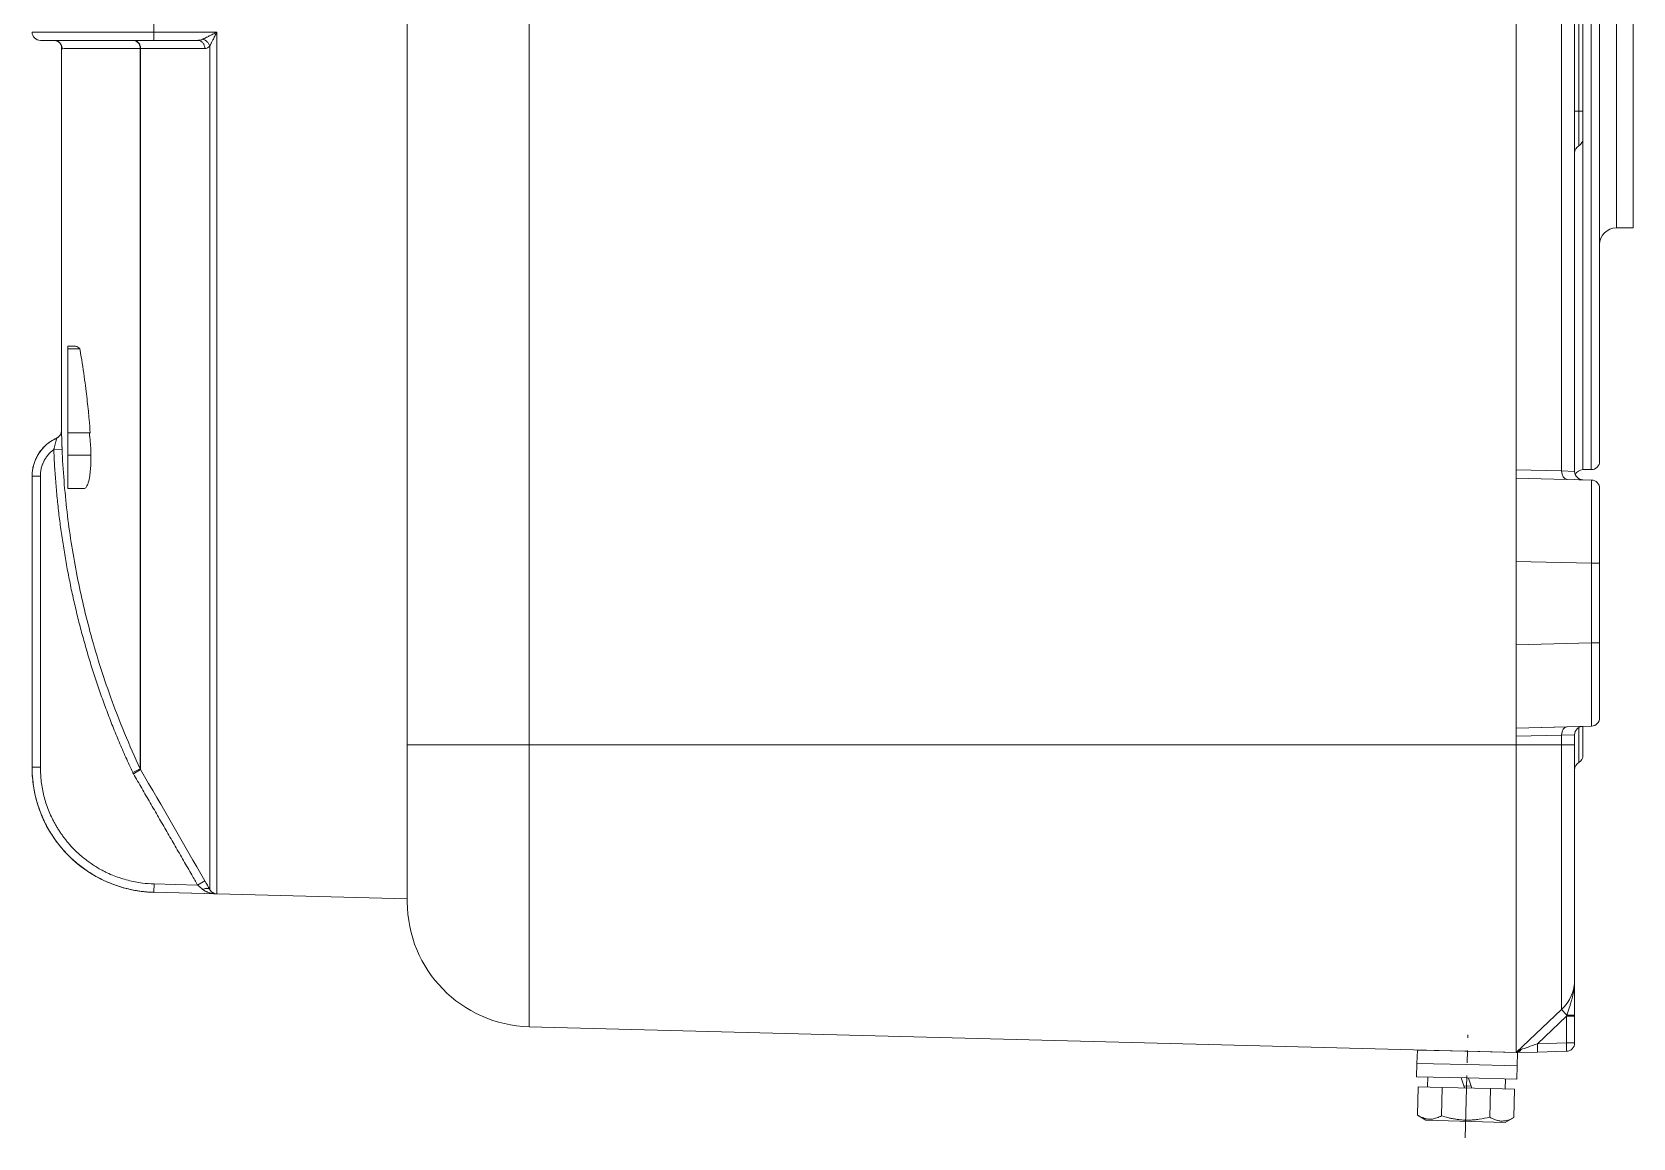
# Model space of a CAD drawing. Header units: millimetres. Extents: x -678 to 749, y -406 to 604.
# Drawn here: x -418.5 to -226.5, y -134.2 to -1.5 of the extents above; entities that cross this region are included whole.
import ezdxf

# ---------------------------------------------------------------- set-up
doc = ezdxf.new("R2010")
doc.units = ezdxf.units.MM
doc.linetypes.add('K5LT_AXLED', pattern=[12, 7.5, -1.5, 1.5, -1.5])
doc.linetypes.add('K5LT_THIN', pattern=[0])

# ---------------------------------------------------------------- blocks, each defined once
blk = doc.blocks.new('U9')
at = {"color": 7, "linetype": 'K5LT_THIN', "lineweight": 18}
for p, q in [((-373.51, -2.53), (-373.51, 105.5)), ((-373.51, 87), (-373.51, -87)), ((-358.91, 87), (-358.91, -87)), ((-240.51, -54.02), (-240.51, 54.02)), ((-235.07, -54.16), (-235.07, 54.16)), ((-233.51, -54.21), (-233.51, 54.21)), ((-231.51, 54), (-231.51, -54)), ((-230.51, 53), (-230.51, -53)), ((-228.51, 25), (-228.51, -25)), ((-226.51, 25), (-226.51, -25)), ((-233.01, 11), (-233.01, -11)), ((-232.51, 11), (-232.51, -11)), ((-403.91, 1.51), (-403.91, -1.51)), ((-403.91, -1.51), (-396.36, -1.51)), ((-396.36, -2.51), (-396.36, -1.51)), ((-417.51, -2.5), (-403.88, -2.5)), ((-414.99, -47.5), (-414.99, -3.1)), ((-414.94, -3.28), (-414.94, -3.28)), ((-405.53, -89.89), (-405.53, -3.48)), ((-405.53, -3.48), (-405.49, -3.48)), ((-405.49, -89.97), (-405.49, -3.48)), ((-405.49, -3.48), (-397.78, -3.48)), ((-403.88, -2.5), (-398.65, -2.5)), ((-397.2, -104.35), (-397.2, -3.21)), ((-396.36, -104.89), (-396.36, -2.51)), ((-373.51, -105.5), (-373.51, -2.53)), ((-233.51, -11), (-233.01, -11)), ((-233.01, -11), (-233.01, -15.13)), ((-232.51, -11), (-233.01, -11)), ((-232.51, -11), (-232.51, -14.27)), ((-232.51, -11), (-232.51, -54)), ((-228.51, -25), (-226.51, -25)), ((-413.3, -39.19), (-414.21, -39.19)), ((-414.21, -39.52), (-414.21, -39.19)), ((-414.21, -49.59), (-414.21, -39.52)), ((-412.77, -39.52), (-414.21, -39.52)), ((-414.99, -43.88), (-414.99, -47.5)), ((-411.54, -49.59), (-414.21, -49.59)), ((-414.21, -52.25), (-414.21, -49.59)), ((-414.91, -51.54), (-415.91, -51.58)), ((-415.57, -50.23), (-415.57, -50.23)), ((-415.57, -50.23), (-415.57, -50.23)), ((-415.57, -50.23), (-415.57, -50.23)), ((-414.21, -52.26), (-414.21, -52.25)), ((-411.45, -52.25), (-414.21, -52.25)), ((-411.45, -52.26), (-414.21, -52.26)), ((-414.21, -56.27), (-414.21, -52.26)), ((-411.45, -52.26), (-414.21, -52.26)), ((-414.21, -52.26), (-414.21, -52.26)), ((-411.45, -52.25), (-411.45, -52.26)), ((-411.45, -52.26), (-411.45, -52.26)), ((-418.51, -54.79), (-418.51, -54.79)), ((-418.51, -54.79), (-418.51, -89.7)), ((-417.51, -54.79), (-418.51, -54.79)), ((-417.51, -54.79), (-417.51, -89.7)), ((-240.51, -54.02), (-235.07, -54.16)), ((-240.51, -55), (-240.51, -54.02)), ((-231.48, -55.24), (-240.51, -55)), ((-240.51, -65), (-240.51, -55)), ((-235.07, -54.16), (-233.51, -54.21)), ((-233.51, -54.22), (-233.51, -54.21)), ((-232.54, -55.21), (-233.51, -55.18)), ((-232.54, -55.21), (-231.48, -55.24)), ((-232.51, -54), (-231.51, -54)), ((-412.3, -56.27), (-414.21, -56.27)), ((-230.51, -56.24), (-230.51, -65.23)), ((-230.51, -56.24), (-230.51, -65.23)), ((-240.51, -65), (-240.51, -75)), ((-231.48, -65.23), (-240.51, -65)), ((-230.51, -65.23), (-231.48, -65.23)), ((-231.48, -74.77), (-231.48, -65.23)), ((-230.51, -74.77), (-230.51, -65.23)), ((-240.51, -75), (-231.48, -74.77)), ((-231.48, -74.77), (-230.51, -74.77)), ((-230.51, -74.77), (-230.51, -83.76)), ((-230.51, -74.77), (-230.51, -83.76)), ((-240.51, -85), (-240.51, -75)), ((-240.51, -85), (-231.48, -84.76)), ((-234.41, -84.84), (-240.51, -85)), ((-240.51, -85), (-240.51, -85.98)), ((-235.07, -85.84), (-240.51, -85.98)), ((-240.51, -87), (-240.51, -85.98)), ((-235.07, -85.84), (-233.51, -85.79)), ((-235.07, -87), (-235.07, -85.84)), ((-234.41, -84.84), (-233.51, -84.82)), ((-233.51, -85.78), (-233.51, -85.79)), ((-233.51, -87), (-233.51, -85.79)), ((-233.51, -85.79), (-233.51, -85.79)), ((-233.01, -84.92), (-233.01, -89.13)), ((-232.51, -84.79), (-231.48, -84.76)), ((-232.51, -84.79), (-232.51, -88.27)), ((-358.91, -87), (-373.51, -87)), ((-373.51, -105.83), (-373.51, -87)), ((-240.51, -87), (-358.91, -87)), ((-358.91, -120.83), (-358.91, -87)), ((-240.51, -87), (-235.07, -87)), ((-240.51, -123.93), (-240.51, -87)), ((-233.51, -87), (-235.07, -87)), ((-235.07, -118.77), (-235.07, -87)), ((-233.51, -115.14), (-233.51, -87)), ((-418.51, -89.7), (-418.51, -89.71)), ((-418.51, -89.7), (-417.51, -89.7)), ((-406.44, -90.32), (-405.53, -89.89)), ((-405.49, -89.97), (-406.36, -90.47)), ((-397.78, -103.33), (-398.65, -103.83)), ((-403.88, -103.69), (-403.91, -104.69)), ((-403.91, -104.69), (-403.91, -104.7)), ((-403.91, -104.69), (-396.36, -104.89)), ((-373.51, -105.5), (-403.91, -104.7)), ((-403.88, -103.69), (-398.65, -103.83)), ((-233.51, -119.41), (-233.51, -115.14)), ((-240.51, -123.93), (-235.07, -118.77)), ((-240.51, -123.93), (-358.91, -120.83)), ((-237.96, -122.86), (-234.49, -119.57)), ((-234.49, -119.57), (-234.45, -119.45)), ((-234.49, -119.57), (-233.51, -119.57)), ((-234.49, -122.77), (-234.49, -119.57)), ((-233.51, -119.57), (-233.51, -119.41)), ((-233.51, -122.77), (-233.51, -119.57)), ((-237.96, -122.86), (-234.49, -122.77)), ((-234.49, -122.77), (-233.51, -122.77)), ((-252.42, -125.22), (-252.37, -123.62)), ((-252.37, -123.62), (-246.38, -123.77)), ((-246.38, -123.77), (-240.38, -123.93)), ((-237.96, -123.86), (-240.51, -123.93)), ((-240.42, -125.53), (-240.38, -123.93)), ((-237.96, -123.86), (-234.49, -123.77)), ((-252.46, -126.82), (-252.42, -125.22)), ((-252.42, -125.22), (-246.42, -125.37)), ((-252.42, -125.22), (-246.42, -125.37)), ((-246.42, -125.37), (-240.42, -125.53)), ((-246.42, -125.37), (-240.42, -125.53)), ((-240.46, -127.13), (-240.42, -125.53)), ((-252.46, -126.82), (-246.46, -126.97)), ((-252.26, -128.02), (-252.35, -131.43)), ((-249.38, -128.1), (-252.26, -128.02)), ((-251.14, -128.05), (-251.11, -126.85)), ((-249.38, -128.1), (-249.47, -131.51)), ((-243.61, -128.25), (-249.38, -128.1)), ((-247.13, -126.96), (-246.72, -128.17)), ((-246.8, -127.91), (-245.91, -127.94)), ((-246.46, -126.97), (-240.46, -127.13)), ((-246.23, -126.98), (-245.83, -128.19)), ((-243.61, -128.25), (-243.7, -131.66)), ((-240.72, -128.32), (-243.61, -128.25)), ((-241.84, -128.29), (-241.81, -127.1)), ((-240.72, -128.32), (-240.81, -131.73)), ((-252.35, -131.43), (-251.34, -132.05)), ((-251.34, -132.05), (-241.85, -132.3)), ((-240.81, -131.73), (-241.85, -132.3))]:
    blk.add_line(p, q, dxfattribs=at)
at = {"color": 30, "linetype": 'K5LT_AXLED', "lineweight": 18, "true_color": 0xff8000}
blk.add_line((-246.65, -134.17), (-246.32, -121.78), dxfattribs=at)
at = {"color": 7, "linetype": 'K5LT_THIN', "lineweight": 18}
for centre, radius, start, end in [((-417.51, -1.5), 1, 180, 270), ((-417.51, -1.5), 1, 180, 270), ((-232.51, -16), 1, 120, 180), ((-233.51, -14.27), 1, 300, 0), ((-228.51, -27), 2, 90, 180), ((-314.99, -47.5), 100, 180, 181.0295), ((-415.98, -49.31), 1, 294.2506, 1.0295), ((-415.98, -49.31), 1, 294.2463, 1.042), ((-415.98, -49.32), 0.998, 353.4177, 0.9608), ((-415.98, -49.31), 1, 357.538, 1.042), ((-415.98, -49.32), 0.998, 357.4267, 0.9654), ((-413.51, -54.79), 5, 114.6231, 179.9999), ((-413.51, -54.79), 5, 114.6205, 179.9999), ((-415.98, -49.32), 0.998, 294.1717, 307.5403), ((-415.98, -49.31), 1, 294.2464, 307.2362), ((-415.98, -49.32), 0.998, 294.1758, 307.1784), ((-231.51, -53), 1, 270, 0), ((-232.51, -54.21), 1, 180, 268.5), ((-232.51, -55), 1, 90, 156.7054), ((-231.51, -56.24), 1, 0, 88.5), ((-231.51, -56.24), 1, 0, 88.5), ((-231.51, -83.76), 1, 271.5, 0), ((-232.51, -85.79), 1, 91.5, 180), ((-233.51, -88.27), 1, 300, 0), ((-403.51, -89.71), 15, 180, 268.5), ((-404.62, -89.47), 1, 205.0768, 209.9447), ((-232.51, -90), 1, 120, 180), ((-358.51, -105.83), 15, 180, 268.5), ((-238.51, -115.14), 5, 313.5, 0), ((-234.51, -122.77), 1, 271.5, 0)]:
    blk.add_arc(centre, radius, start, end, dxfattribs=at)
for centre, major_axis, ratio, start_param, end_param in [((-234.38, -54.16), (-0.026, -1), 0.68823, 4.730409, 6.283185), ((-231.51, -65.24), (0.03, 10), 0.002615, 4.713013, 6.283124), ((-231.51, -74.76), (-0.03, 10), 0.002615, 3.141654, 4.711765), ((-234.38, -85.84), (0.026, -1), 0.68823, 3.141593, 4.694369), ((-234.38, -119.49), (0.688, -0.725), 0.018991, 3.141593, 4.637756), ((-237.93, -122.86), (2.3, 0.8), 0.0032, -4.701478, -3.661097), ((-237.99, -122.86), (0.026, -1), 0.026168, 0, 1.570111), ((-234.51, -122.77), (-0.026, 1), 0.026168, 3.141593, 4.711704), ((-240.54, -122.93), (0.026, -1), 0.769236, 0, 0.874378)]:
    blk.add_ellipse(centre, major_axis=major_axis, ratio=ratio, start_param=start_param, end_param=end_param, dxfattribs=at)
for points, knots in [([(-418.51, -1.5), (-418.51, -1.5), (-418.43, -1.5), (-418.07, -1.5), (-417.57, -1.51), (-416.9, -1.51), (-416.07, -1.51), (-415.07, -1.51), (-413.95, -1.51), (-412.7, -1.51), (-411.38, -1.51), (-410, -1.51), (-408.6, -1.51), (-407.12, -1.51), (-405.56, -1.51), (-404.47, -1.51), (-403.91, -1.51)], [0, 0, 0, 0, 1.499825, 2.807892, 3.977529, 5.177201, 6.41404, 7.629507, 8.846711, 10.055028, 11.244671, 12.378873, 13.497773, 14.588981, 15.768605, 17, 17, 17, 17]), ([(-403.88, -2.5), (-403.88, -2.5), (-403.89, -2.49), (-403.89, -2.43), (-403.89, -2.35), (-403.9, -2.25), (-403.9, -2.13), (-403.9, -1.99), (-403.91, -1.84), (-403.91, -1.67), (-403.91, -1.57), (-403.91, -1.51)], [0, 0, 0, 0, 1.572556, 3.000984, 4.262907, 5.558501, 6.847625, 8.106887, 9.512198, 10.794646, 12, 12, 12, 12]), ([(-398.05, -2.36), (-398.01, -2.34), (-397.93, -2.31), (-397.81, -2.25), (-397.7, -2.19), (-397.58, -2.13), (-397.37, -2.03), (-397.13, -1.9), (-396.76, -1.72), (-396.52, -1.6), (-396.36, -1.51)], [0, 0, 0, 0, 0.939527, 1.778396, 2.542848, 3.269175, 4.162621, 6.552379, 7.941216, 11, 11, 11, 11]), ([(-397.2, -3.21), (-397.18, -3.17), (-397.14, -3.09), (-397.08, -2.97), (-397.03, -2.86), (-396.97, -2.74), (-396.9, -2.6), (-396.81, -2.43), (-396.72, -2.23), (-396.56, -1.93), (-396.44, -1.68), (-396.36, -1.51)], [0, 0, 0, 0, 1.001061, 1.923847, 2.768358, 3.585697, 4.556766, 5.722062, 7.102116, 8.610832, 12, 12, 12, 12]), ([(-414.91, -3.5), (-414.91, -3.43), (-414.92, -3.3), (-414.98, -3.12), (-415.06, -2.97), (-415.15, -2.84), (-415.28, -2.72), (-415.41, -2.63), (-415.56, -2.56), (-415.73, -2.51), (-415.84, -2.5), (-415.91, -2.5)], [0, 0, 0, 0, 1.560889, 2.979017, 4.230831, 5.519119, 6.78692, 8.063136, 9.304346, 10.513886, 12, 12, 12, 12]), ([(-415.9, -2.5), (-415.9, -2.5), (-415.9, -2.5), (-415.9, -2.5), (-415.9, -2.5), (-415.89, -2.5), (-415.89, -2.5), (-415.89, -2.5), (-415.89, -2.5), (-415.88, -2.5), (-415.88, -2.5), (-415.88, -2.5), (-415.88, -2.5), (-415.87, -2.5), (-415.87, -2.5), (-415.87, -2.5), (-415.87, -2.5), (-415.87, -2.5), (-415.86, -2.5), (-415.86, -2.5), (-415.86, -2.5), (-415.85, -2.5), (-415.85, -2.5), (-415.85, -2.5), (-415.85, -2.5), (-415.85, -2.5), (-415.84, -2.5), (-415.84, -2.5), (-415.84, -2.5), (-415.83, -2.5), (-415.83, -2.5), (-415.82, -2.5), (-415.81, -2.5), (-415.8, -2.51), (-415.8, -2.51), (-415.78, -2.51), (-415.77, -2.51), (-415.73, -2.51), (-415.71, -2.52), (-415.67, -2.53), (-415.64, -2.54), (-415.61, -2.55), (-415.6, -2.55), (-415.59, -2.55), (-415.59, -2.55), (-415.59, -2.55), (-415.59, -2.55), (-415.59, -2.55), (-415.59, -2.55), (-415.59, -2.55), (-415.59, -2.55), (-415.59, -2.55), (-415.59, -2.55), (-415.58, -2.55), (-415.58, -2.55), (-415.58, -2.55), (-415.58, -2.55), (-415.58, -2.55), (-415.58, -2.55), (-415.58, -2.55), (-415.58, -2.55), (-415.58, -2.56), (-415.58, -2.56), (-415.58, -2.56), (-415.57, -2.56), (-415.57, -2.56), (-415.57, -2.56), (-415.57, -2.56), (-415.57, -2.56), (-415.57, -2.56), (-415.57, -2.56), (-415.57, -2.56), (-415.57, -2.56), (-415.57, -2.56), (-415.57, -2.56), (-415.57, -2.56), (-415.57, -2.56), (-415.57, -2.56), (-415.57, -2.56), (-415.57, -2.56), (-415.57, -2.56), (-415.57, -2.56), (-415.57, -2.56), (-415.57, -2.56), (-415.57, -2.56), (-415.57, -2.56), (-415.57, -2.56), (-415.57, -2.56), (-415.57, -2.56), (-415.56, -2.56), (-415.56, -2.56), (-415.56, -2.56), (-415.56, -2.56), (-415.56, -2.56), (-415.56, -2.56), (-415.55, -2.57), (-415.55, -2.57), (-415.55, -2.57), (-415.54, -2.57), (-415.54, -2.57), (-415.54, -2.57), (-415.53, -2.57), (-415.53, -2.57), (-415.53, -2.57), (-415.53, -2.58), (-415.52, -2.58), (-415.52, -2.58), (-415.52, -2.58), (-415.52, -2.58), (-415.52, -2.58), (-415.51, -2.58), (-415.51, -2.58), (-415.51, -2.58), (-415.5, -2.59), (-415.5, -2.59), (-415.49, -2.59), (-415.49, -2.59), (-415.47, -2.6), (-415.46, -2.6), (-415.44, -2.62), (-415.43, -2.62), (-415.41, -2.63), (-415.41, -2.63), (-415.38, -2.65), (-415.36, -2.66), (-415.33, -2.69), (-415.32, -2.69), (-415.31, -2.7), (-415.3, -2.71), (-415.29, -2.71), (-415.28, -2.72), (-415.28, -2.72), (-415.28, -2.72), (-415.28, -2.72), (-415.28, -2.72), (-415.28, -2.72), (-415.28, -2.72), (-415.27, -2.73), (-415.27, -2.73), (-415.27, -2.73), (-415.32, -2.69), (-415.32, -2.69), (-415.32, -2.69), (-415.31, -2.7), (-415.29, -2.72), (-415.29, -2.72), (-415.26, -2.74), (-415.25, -2.75), (-415.25, -2.75), (-415.24, -2.76), (-415.23, -2.76), (-415.22, -2.77), (-415.22, -2.78), (-415.21, -2.79), (-415.21, -2.79), (-415.2, -2.8), (-415.19, -2.81), (-415.17, -2.82), (-415.16, -2.84), (-415.13, -2.88), (-415.11, -2.91), (-415.06, -2.97), (-415.04, -3), (-415.02, -3.06), (-415.01, -3.08), (-414.99, -3.11), (-414.99, -3.11), (-414.98, -3.14), (-414.97, -3.16), (-414.96, -3.19), (-414.96, -3.2), (-414.95, -3.22), (-414.95, -3.23), (-414.95, -3.24), (-414.95, -3.25), (-414.95, -3.26), (-414.95, -3.26), (-414.94, -3.27), (-414.94, -3.27), (-414.94, -3.28), (-414.94, -3.28), (-414.94, -3.28)], [0, 0, 0, 0, 0.122707, 0.122707, 0.368122, 0.368122, 0.534114, 0.534114, 0.712319, 0.712319, 0.890525, 0.890525, 1.027418, 1.027418, 1.168452, 1.168452, 1.309485, 1.309485, 1.489134, 1.489134, 1.668783, 1.668783, 1.926302, 1.926302, 2.013387, 2.013387, 2.146149, 2.146149, 2.45308, 2.45308, 2.760012, 2.760012, 3.373875, 3.373875, 3.953268, 3.953268, 5.112054, 5.112054, 7.429627, 7.429627, 9.864169, 9.864169, 11.160773, 11.160773, 11.169596, 11.169596, 11.17842, 11.17842, 11.187243, 11.187243, 11.196067, 11.196067, 11.20489, 11.20489, 11.213714, 11.213714, 11.222537, 11.222537, 11.284302, 11.284302, 11.407832, 11.407832, 11.65489, 11.65489, 11.943776, 11.943776, 11.959483, 11.959483, 11.975189, 11.975189, 11.990896, 11.990896, 12.006603, 12.006603, 12.02231, 12.02231, 12.038017, 12.038017, 12.053723, 12.053723, 12.06943, 12.06943, 12.085137, 12.085137, 12.100844, 12.100844, 12.123878, 12.123878, 12.159093, 12.159093, 12.229522, 12.229522, 12.319004, 12.319004, 12.549344, 12.549344, 12.781586, 12.781586, 13.013827, 13.013827, 13.246069, 13.246069, 13.423024, 13.423024, 13.599978, 13.599978, 13.776933, 13.776933, 13.953888, 13.953888, 14.130842, 14.130842, 14.307797, 14.307797, 14.693629, 14.693629, 15.248201, 15.248201, 16.357345, 16.357345, 17.997376, 17.997376, 18.282356, 18.282356, 21.078137, 21.078137, 22.137627, 22.137627, 22.814154, 22.814154, 23.490681, 23.490681, 23.520924, 23.520924, 23.551168, 23.551168, 23.581412, 23.581412, 23.953948, 23.953948, 24.574591, 24.574591, 24.724482, 24.724482, 25.195233, 25.195233, 25.815876, 25.815876, 26.436518, 26.436518, 27.117127, 27.117127, 27.797736, 27.797736, 28.269486, 28.269486, 29.212986, 29.212986, 31.099987, 31.099987, 34.873989, 34.873989, 39.067827, 39.067827, 42.2436, 42.2436, 42.8037, 42.8037, 46.013369, 46.013369, 48.220778, 48.220778, 49.568582, 49.568582, 51.664547, 51.664547, 52.874813, 52.874813, 55.822568, 55.822568, 60, 60, 60, 60]), ([(-415.58, -2.56), (-415.57, -2.56), (-415.57, -2.56), (-415.56, -2.56), (-415.56, -2.56), (-415.56, -2.56), (-415.55, -2.56), (-415.55, -2.57), (-415.55, -2.57), (-415.55, -2.57), (-415.55, -2.57), (-415.54, -2.57), (-415.54, -2.57), (-415.54, -2.57), (-415.54, -2.57), (-415.53, -2.57), (-415.53, -2.57), (-415.52, -2.58), (-415.52, -2.58), (-415.52, -2.58), (-415.51, -2.58), (-415.51, -2.58), (-415.5, -2.59), (-415.5, -2.59), (-415.49, -2.59), (-415.48, -2.59), (-415.48, -2.6), (-415.46, -2.61), (-415.44, -2.62), (-415.42, -2.63), (-415.42, -2.63), (-415.41, -2.63), (-415.41, -2.63), (-415.39, -2.64), (-415.38, -2.65), (-415.36, -2.67), (-415.35, -2.67), (-415.34, -2.68), (-415.33, -2.69), (-415.32, -2.69), (-415.32, -2.69), (-415.31, -2.7), (-415.31, -2.7), (-415.31, -2.7), (-415.31, -2.7), (-415.31, -2.7), (-415.3, -2.7), (-415.3, -2.7), (-415.3, -2.7), (-415.3, -2.71), (-415.3, -2.71), (-415.3, -2.71), (-415.3, -2.71), (-415.29, -2.71), (-415.29, -2.71), (-415.29, -2.71), (-415.29, -2.71), (-415.29, -2.71), (-415.29, -2.71), (-415.29, -2.72), (-415.29, -2.72), (-415.29, -2.72), (-415.29, -2.72), (-415.29, -2.72), (-415.29, -2.72), (-415.29, -2.72), (-415.28, -2.72), (-415.28, -2.72), (-415.28, -2.72), (-415.28, -2.72), (-415.28, -2.72), (-415.28, -2.72), (-415.28, -2.72), (-415.28, -2.72)], [0, 0, 0, 0, 0.819731, 0.819731, 1.017082, 1.017082, 1.214432, 1.214432, 1.411783, 1.411783, 1.609133, 1.609133, 1.806483, 1.806483, 2.003834, 2.003834, 2.391534, 2.391534, 2.779234, 2.779234, 3.166934, 3.166934, 3.652552, 3.652552, 4.164938, 4.164938, 5.189709, 5.189709, 7.239251, 7.239251, 7.996349, 7.996349, 8.431294, 8.431294, 10.525513, 10.525513, 11.643691, 11.643691, 12.761869, 12.761869, 13.052974, 13.052974, 13.344079, 13.344079, 13.52818, 13.52818, 13.71228, 13.71228, 13.896381, 13.896381, 14.080481, 14.080481, 14.264582, 14.264582, 14.448682, 14.448682, 14.504662, 14.504662, 14.560642, 14.560642, 14.616622, 14.616622, 14.672603, 14.672603, 14.728583, 14.728583, 14.784563, 14.784563, 14.895961, 14.895961, 14.921132, 14.921132, 15, 15, 15, 15]), ([(-415.58, -2.56), (-415.57, -2.56), (-415.57, -2.56), (-415.56, -2.56), (-415.56, -2.56), (-415.55, -2.56), (-415.55, -2.57), (-415.55, -2.57), (-415.55, -2.57), (-415.54, -2.57), (-415.54, -2.57), (-415.53, -2.58), (-415.52, -2.58), (-415.5, -2.59), (-415.48, -2.59), (-415.46, -2.6), (-415.45, -2.61), (-415.44, -2.62), (-415.44, -2.62), (-415.43, -2.62), (-415.43, -2.62), (-415.42, -2.63), (-415.41, -2.63), (-415.38, -2.65), (-415.37, -2.66), (-415.34, -2.68), (-415.33, -2.69), (-415.31, -2.7), (-415.31, -2.7), (-415.29, -2.71), (-415.28, -2.72), (-415.24, -2.76), (-415.21, -2.78), (-415.16, -2.84), (-415.14, -2.87), (-415.09, -2.93), (-415.07, -2.96), (-415.03, -3.02), (-415.02, -3.05), (-415, -3.09), (-415, -3.1), (-414.99, -3.1)], [0, 0, 0, 0, 0.186076, 0.186076, 0.30732, 0.30732, 0.428563, 0.428563, 0.494039, 0.494039, 0.652415, 0.652415, 0.969166, 0.969166, 1.499246, 1.499246, 1.891188, 1.891188, 1.992658, 1.992658, 2.195597, 2.195597, 2.53605, 2.53605, 3.239937, 3.239937, 3.845218, 3.845218, 3.943823, 3.943823, 4.628805, 4.628805, 5.998771, 5.998771, 7.588937, 7.588937, 9.120245, 9.120245, 10.571534, 10.571534, 10.895862, 10.895862, 10.895862, 10.895862]), ([(-414.91, -3.5), (-414.91, -3.5), (-414.91, -3.5), (-414.92, -3.49), (-414.92, -3.47), (-414.94, -3.41), (-414.94, -3.33), (-414.95, -3.25)], [0, 0, 0, 0, 0.579714, 1.097798, 3.123419, 4.408644, 8, 8, 8, 8]), ([(-405.53, -3.48), (-406.85, -3.48), (-409.09, -3.49), (-411.57, -3.49), (-413.28, -3.49), (-414.41, -3.49), (-414.8, -3.5), (-414.91, -3.5)], [0, 0, 0, 0, 1.880053, 3.538519, 4.992213, 6.479373, 8, 8, 8, 8]), ([(-405.53, -3.48), (-405.53, -3.42), (-405.55, -3.29), (-405.6, -3.11), (-405.67, -2.96), (-405.76, -2.82), (-405.87, -2.71), (-406, -2.62), (-406.15, -2.55), (-406.29, -2.51), (-406.39, -2.5), (-406.44, -2.5)], [0, 0, 0, 0, 1.574506, 3.004728, 4.268356, 5.565824, 6.856636, 8.117532, 9.523235, 10.802202, 12, 12, 12, 12]), ([(-406.36, -2.5), (-406.3, -2.5), (-406.19, -2.51), (-406.03, -2.57), (-405.9, -2.65), (-405.78, -2.74), (-405.68, -2.87), (-405.6, -3), (-405.54, -3.15), (-405.5, -3.31), (-405.49, -3.42), (-405.49, -3.48)], [0, 0, 0, 0, 1.577269, 3.01014, 4.27552, 5.577872, 6.860748, 8.148497, 9.409586, 10.645805, 12, 12, 12, 12]), ([(-398.65, -2.5), (-398.61, -2.5), (-398.57, -2.5), (-398.52, -2.49), (-398.48, -2.49), (-398.45, -2.49), (-398.4, -2.48), (-398.26, -2.45), (-398.15, -2.41), (-398.05, -2.36)], [0, 0, 0, 0, 1.503144, 2.065018, 2.629665, 3.223319, 3.967616, 4.897555, 10, 10, 10, 10]), ([(-397.78, -3.48), (-397.78, -3.42), (-397.8, -3.29), (-397.85, -3.12), (-397.91, -2.97), (-398, -2.84), (-398.1, -2.72), (-398.22, -2.63), (-398.35, -2.56), (-398.5, -2.51), (-398.6, -2.5), (-398.65, -2.5)], [0, 0, 0, 0, 1.575482, 2.948478, 4.175071, 5.437028, 6.736237, 8.030746, 9.297427, 10.625222, 12, 12, 12, 12]), ([(-397.2, -3.21), (-397.21, -3.15), (-397.26, -3.04), (-397.34, -2.88), (-397.45, -2.74), (-397.56, -2.63), (-397.69, -2.52), (-397.86, -2.43), (-397.98, -2.38), (-398.05, -2.36)], [0, 0, 0, 0, 1.574569, 3.003665, 4.268402, 5.574138, 6.838647, 8.080819, 10, 10, 10, 10]), ([(-412.77, -39.52), (-412.85, -39.43), (-413.04, -39.26), (-413.21, -39.19), (-413.3, -39.19)], [0, 0, 0, 0, 2.032311, 5, 5, 5, 5]), ([(-411.54, -49.59), (-411.57, -49.07), (-411.64, -48.21), (-411.76, -46.94), (-411.88, -45.81), (-412.03, -44.56), (-412.28, -42.63), (-412.54, -40.92), (-412.74, -39.7), (-412.77, -39.52)], [0, 0, 0, 0, 1.724032, 2.76088, 3.90373, 5.088208, 6.409828, 9.484368, 10, 10, 10, 10]), ([(-414.91, -51.54), (-414.91, -51.51), (-414.91, -51.46), (-414.91, -51.39), (-414.92, -51.31), (-414.92, -51.16), (-414.93, -50.94), (-414.94, -50.68), (-414.95, -50.46), (-414.95, -50.24), (-414.96, -50.04), (-414.96, -49.86), (-414.97, -49.7), (-414.97, -49.57), (-414.97, -49.46), (-414.98, -49.38), (-414.98, -49.33), (-414.98, -49.3), (-414.98, -49.3), (-414.98, -49.3)], [0, 0, 0, 0, 0.533154, 1.00963, 1.473069, 2.027058, 4.104149, 5.586611, 7.145542, 8.630023, 10.054105, 11.496108, 12.863025, 14.213294, 15.505547, 16.762177, 17.90233, 18.956332, 20, 20, 20, 20]), ([(-411.45, -52.25), (-411.45, -52.05), (-411.46, -51.55), (-411.52, -50.66), (-411.59, -49.96), (-411.63, -49.59)], [0, 0, 0, 0, 1.637789, 3.804865, 6, 6, 6, 6]), ([(-418.51, -54.79), (-418.51, -54.57), (-418.49, -54.17), (-418.38, -53.62), (-418.24, -53.12), (-418.04, -52.64), (-417.79, -52.17), (-417.48, -51.73), (-417.13, -51.31), (-416.73, -50.94), (-416.22, -50.56), (-415.82, -50.34), (-415.57, -50.23)], [0, 0, 0, 0, 1.448604, 2.715787, 3.837379, 4.995919, 6.213873, 7.439164, 8.671743, 9.907589, 11.138926, 13, 13, 13, 13]), ([(-417.51, -54.79), (-417.51, -54.75), (-417.51, -54.71), (-417.51, -54.63), (-417.51, -54.59), (-417.5, -54.47), (-417.49, -54.39), (-417.48, -54.23), (-417.46, -54.15), (-417.44, -54), (-417.42, -53.92), (-417.38, -53.75), (-417.36, -53.67), (-417.3, -53.5), (-417.28, -53.42), (-417.23, -53.31), (-417.21, -53.27), (-417.18, -53.19), (-417.16, -53.15), (-417.13, -53.07), (-417.11, -53.03), (-417.07, -52.96), (-417.05, -52.92), (-417.01, -52.84), (-416.99, -52.81), (-416.95, -52.74), (-416.93, -52.7), (-416.88, -52.63), (-416.86, -52.59), (-416.81, -52.53), (-416.79, -52.49), (-416.75, -52.43), (-416.73, -52.4), (-416.69, -52.35), (-416.67, -52.32), (-416.62, -52.27), (-416.6, -52.24), (-416.56, -52.19), (-416.53, -52.16), (-416.49, -52.11), (-416.47, -52.09), (-416.43, -52.04), (-416.4, -52.02), (-416.36, -51.97), (-416.34, -51.95), (-416.29, -51.91), (-416.27, -51.88), (-416.21, -51.83), (-416.18, -51.8), (-416.11, -51.74), (-416.08, -51.71), (-416.01, -51.66), (-415.98, -51.63), (-415.93, -51.6), (-415.92, -51.59), (-415.91, -51.58)], [2.857386, 2.857386, 2.857386, 2.857386, 3.236942, 3.236942, 3.61795, 3.61795, 4.381795, 4.381795, 5.140276, 5.140276, 5.907208, 5.907208, 6.756896, 6.756896, 7.556731, 7.556731, 7.966855, 7.966855, 8.382629, 8.382629, 8.784354, 8.784354, 9.192509, 9.192509, 9.59368, 9.59368, 10.002332, 10.002332, 10.391051, 10.391051, 10.787824, 10.787824, 11.106855, 11.106855, 11.431989, 11.431989, 11.763848, 11.763848, 12.103103, 12.103103, 12.399511, 12.399511, 12.70244, 12.70244, 13.020227, 13.020227, 13.330465, 13.330465, 13.762775, 13.762775, 14.182689, 14.182689, 14.586983, 14.586983, 14.725649, 14.725649, 14.725649, 14.725649]), ([(-415.91, -51.58), (-415.9, -51.56), (-415.89, -51.52), (-415.87, -51.45), (-415.84, -51.35), (-415.8, -51.21), (-415.76, -51.05), (-415.72, -50.89), (-415.68, -50.74), (-415.65, -50.61), (-415.62, -50.49), (-415.6, -50.4), (-415.59, -50.32), (-415.58, -50.27), (-415.57, -50.25), (-415.57, -50.23), (-415.57, -50.23), (-415.57, -50.23), (-415.57, -50.23), (-415.57, -50.23)], [0, 0, 0, 0, 0.51457, 1.21364, 2.151743, 3.625207, 5.318958, 7.168537, 8.881589, 10.600608, 12.236877, 13.864322, 15.39815, 16.87177, 18.00137, 18.762479, 19.170307, 19.505887, 20, 20, 20, 20]), ([(-406.44, -90.32), (-406.57, -90.02), (-406.71, -89.72), (-406.99, -89.12), (-407.13, -88.82), (-407.4, -88.2), (-407.54, -87.89), (-407.8, -87.27), (-407.94, -86.96), (-408.2, -86.34), (-408.33, -86.03), (-408.58, -85.41), (-408.71, -85.1), (-408.96, -84.47), (-409.08, -84.16), (-409.32, -83.53), (-409.44, -83.22), (-409.68, -82.59), (-409.79, -82.27), (-410.02, -81.64), (-410.14, -81.32), (-410.36, -80.69), (-410.47, -80.37), (-410.69, -79.73), (-410.8, -79.41), (-411.01, -78.77), (-411.11, -78.45), (-411.32, -77.81), (-411.42, -77.49), (-411.61, -76.85), (-411.71, -76.52), (-411.9, -75.88), (-412, -75.55), (-412.18, -74.91), (-412.27, -74.58), (-412.45, -73.93), (-412.54, -73.61), (-412.71, -72.96), (-412.8, -72.63), (-412.96, -71.98), (-413.04, -71.65), (-413.2, -71), (-413.28, -70.67), (-413.43, -70.02), (-413.51, -69.69), (-413.65, -69.03), (-413.73, -68.7), (-413.87, -68.04), (-413.93, -67.71), (-414.13, -66.72), (-414.26, -66.06), (-414.5, -64.74), (-414.61, -64.07), (-414.82, -62.74), (-414.92, -62.08), (-415.11, -60.74), (-415.2, -60.08), (-415.36, -58.74), (-415.43, -58.07), (-415.56, -56.73), (-415.62, -56.06), (-415.73, -54.72), (-415.78, -54.05), (-415.85, -52.78), (-415.88, -52.18), (-415.91, -51.58)], [0.56013, 0.56013, 0.56013, 0.56013, 1.089338, 1.089338, 1.632148, 1.632148, 2.177377, 2.177377, 2.720252, 2.720252, 3.265409, 3.265409, 3.808341, 3.808341, 4.35345, 4.35345, 4.896459, 4.896459, 5.441515, 5.441515, 5.984596, 5.984596, 6.529612, 6.529612, 7.072774, 7.072774, 7.617706, 7.617706, 8.160906, 8.160906, 8.705783, 8.705783, 9.249047, 9.249047, 9.793871, 9.793871, 10.337199, 10.337199, 10.881971, 10.881971, 11.425363, 11.425363, 11.970077, 11.970077, 12.513527, 12.513527, 13.058185, 13.058185, 13.601696, 13.601696, 14.689872, 14.689872, 15.778042, 15.778042, 16.866211, 16.866211, 17.954406, 17.954406, 19.0426, 19.0426, 20.130815, 20.130815, 21.219011, 21.219011, 22.18634, 22.18634, 22.18634, 22.18634]), ([(-405.53, -89.89), (-406.85, -87.07), (-409.09, -81.65), (-411.57, -73.76), (-413.28, -66.33), (-414.41, -59.02), (-414.8, -54.06), (-414.91, -51.54)], [0, 0, 0, 0, 1.880053, 3.538519, 4.992213, 6.479373, 8, 8, 8, 8]), ([(-412.3, -56.27), (-412.24, -56.27), (-412.11, -56.22), (-411.93, -56.01), (-411.79, -55.66), (-411.68, -55.26), (-411.59, -54.8), (-411.53, -54.27), (-411.48, -53.67), (-411.45, -52.97), (-411.45, -52.5), (-411.45, -52.26)], [0, 0, 0, 0, 1.458117, 3.270435, 4.645606, 6.031793, 7.25418, 8.267682, 9.716735, 10.846507, 12, 12, 12, 12]), ([(-418.51, -89.7), (-418.51, -90.38), (-418.43, -91.65), (-418.07, -93.43), (-417.57, -95.02), (-416.9, -96.53), (-416.07, -97.96), (-415.07, -99.3), (-413.95, -100.52), (-412.7, -101.59), (-411.38, -102.5), (-410, -103.25), (-408.6, -103.84), (-407.12, -104.29), (-405.56, -104.59), (-404.47, -104.68), (-403.91, -104.69)], [0, 0, 0, 0, 1.499825, 2.807892, 3.977529, 5.177201, 6.41404, 7.629507, 8.846711, 10.055028, 11.244671, 12.378873, 13.497773, 14.588981, 15.768605, 17, 17, 17, 17]), ([(-417.51, -89.7), (-417.48, -90.27), (-417.48, -90.86), (-417.37, -91.72), (-417.32, -92.01), (-417.22, -92.58), (-417.15, -92.87), (-417.01, -93.44), (-416.93, -93.72), (-416.75, -94.28), (-416.65, -94.56), (-416.43, -95.1), (-416.32, -95.37), (-416.13, -95.76), (-416.07, -95.89), (-415.93, -96.16), (-415.86, -96.29), (-415.72, -96.55), (-415.65, -96.67), (-415.51, -96.92), (-415.43, -97.05), (-415.28, -97.29), (-415.19, -97.42), (-415.03, -97.67), (-414.94, -97.79), (-414.77, -98.03), (-414.68, -98.14), (-414.51, -98.37), (-414.42, -98.48), (-414.23, -98.7), (-414.14, -98.82), (-413.94, -99.04), (-413.84, -99.16), (-413.63, -99.38), (-413.53, -99.48), (-413.31, -99.7), (-413.2, -99.8), (-412.99, -100.01), (-412.88, -100.11), (-412.67, -100.29), (-412.56, -100.39), (-412.28, -100.62), (-412.11, -100.75), (-411.76, -101.01), (-411.59, -101.14), (-411.23, -101.38), (-411.05, -101.5), (-410.68, -101.73), (-410.49, -101.84), (-410.17, -102.02), (-410.03, -102.09), (-409.76, -102.23), (-409.62, -102.3), (-409.22, -102.49), (-408.95, -102.61), (-408.4, -102.82), (-408.13, -102.92), (-407.57, -103.1), (-407.29, -103.18), (-406.72, -103.33), (-406.43, -103.39), (-405.86, -103.5), (-405.57, -103.55), (-404.82, -103.65), (-404.35, -103.68), (-403.88, -103.69), (-403.88, -103.69), (-403.88, -103.69)], [0.649185, 0.649185, 0.649185, 0.649185, 1.831684, 1.831684, 2.426915, 2.426915, 3.02906, 3.02906, 3.621761, 3.621761, 4.226612, 4.226612, 4.816653, 4.816653, 5.118029, 5.118029, 5.424316, 5.424316, 5.715168, 5.715168, 6.01134, 6.01134, 6.313434, 6.313434, 6.622149, 6.622149, 6.910432, 6.910432, 7.205611, 7.205611, 7.508502, 7.508502, 7.82009, 7.82009, 8.123476, 8.123476, 8.436828, 8.436828, 8.731377, 8.731377, 9.018118, 9.018118, 9.468407, 9.468407, 9.903189, 9.903189, 10.352095, 10.352095, 10.788299, 10.788299, 11.104398, 11.104398, 11.415202, 11.415202, 12.021725, 12.021725, 12.613398, 12.613398, 13.217318, 13.217318, 13.811623, 13.811623, 14.40597, 14.40597, 15.364654, 15.364654, 15.364978, 15.364978, 15.364978, 15.364978]), ([(-406.44, -90.32), (-406.43, -90.33), (-406.43, -90.34), (-406.41, -90.38), (-406.4, -90.4), (-406.37, -90.44), (-406.37, -90.46), (-406.36, -90.47)], [3.756421, 3.756421, 3.756421, 3.756421, 3.999327, 3.999327, 4.509907, 4.509907, 4.800856, 4.800856, 4.800856, 4.800856]), ([(-406.36, -90.47), (-406.35, -90.48), (-406.35, -90.49), (-406.01, -91.07), (-405.68, -91.65), (-405.01, -92.8), (-404.68, -93.38), (-404.01, -94.54), (-403.68, -95.11), (-403.01, -96.27), (-402.68, -96.85), (-402.01, -98), (-401.68, -98.58), (-401.01, -99.73), (-400.68, -100.31), (-400.01, -101.47), (-399.68, -102.04), (-399.12, -103.02), (-398.88, -103.43), (-398.65, -103.83)], [0.539787, 0.539787, 0.539787, 0.539787, 0.55551, 0.55551, 1.66653, 1.66653, 2.77755, 2.77755, 3.888571, 3.888571, 4.999591, 4.999591, 6.110611, 6.110611, 7.221632, 7.221632, 8.332652, 8.332652, 9.109091, 9.109091, 9.109091, 9.109091]), ([(-398.65, -103.83), (-398.61, -103.86), (-398.57, -103.9), (-398.52, -103.94), (-398.48, -103.97), (-398.45, -104.01), (-398.4, -104.05), (-398.34, -104.1), (-398.22, -104.2), (-398.12, -104.29), (-398.05, -104.35)], [0, 0, 0, 0, 1.653459, 2.271519, 2.892631, 3.54565, 4.364378, 5.387311, 6.781477, 11, 11, 11, 11]), ([(-397.2, -104.35), (-397.21, -104.33), (-397.26, -104.28), (-397.34, -104.24), (-397.45, -104.22), (-397.56, -104.22), (-397.69, -104.24), (-397.86, -104.28), (-397.98, -104.32), (-398.05, -104.35)], [0, 0, 0, 0, 1.574547, 3.003624, 4.268344, 5.574065, 6.838562, 8.080723, 10, 10, 10, 10]), ([(-398.05, -104.35), (-398.01, -104.38), (-397.93, -104.45), (-397.81, -104.52), (-397.7, -104.58), (-397.58, -104.64), (-397.44, -104.69), (-397.27, -104.75), (-397.07, -104.8), (-396.85, -104.85), (-396.61, -104.88), (-396.44, -104.89), (-396.36, -104.89)], [0, 0, 0, 0, 1.11035, 2.101741, 3.005185, 3.863571, 4.919461, 6.211082, 7.74372, 9.385074, 11.153225, 13, 13, 13, 13]), ([(-397.2, -104.35), (-397.18, -104.39), (-397.14, -104.45), (-397.08, -104.52), (-397.03, -104.59), (-396.97, -104.64), (-396.9, -104.7), (-396.81, -104.75), (-396.72, -104.8), (-396.61, -104.85), (-396.49, -104.88), (-396.4, -104.89), (-396.36, -104.89)], [0, 0, 0, 0, 1.084483, 2.084168, 2.999055, 3.884505, 4.936497, 6.1989, 7.693959, 9.328401, 11.12295, 13, 13, 13, 13]), ([(-234.45, -119.45), (-234.39, -119.28), (-234.31, -119.04), (-234.2, -118.72), (-234.13, -118.5), (-234.06, -118.29), (-233.99, -118.07), (-233.91, -117.79), (-233.82, -117.46), (-233.73, -117.08), (-233.65, -116.69), (-233.59, -116.3), (-233.55, -115.92), (-233.52, -115.54), (-233.51, -115.27), (-233.51, -115.14)], [0, 0, 0, 0, 2.067457, 2.954814, 3.806592, 4.597378, 5.401563, 6.420411, 7.705544, 9.15165, 10.579502, 11.958647, 13.25537, 14.608819, 16, 16, 16, 16]), ([(-234.45, -119.45), (-234.32, -119.45), (-234.14, -119.45), (-233.93, -119.44), (-233.8, -119.44), (-233.7, -119.43), (-233.61, -119.43), (-233.55, -119.42), (-233.52, -119.42), (-233.51, -119.41), (-233.51, -119.41)], [0, 0, 0, 0, 2.839726, 4.034616, 5.260596, 6.480968, 7.672899, 8.974368, 10.07023, 11, 11, 11, 11]), ([(-239.93, -123.55), (-239.95, -123.56), (-239.99, -123.58), (-240.05, -123.61), (-240.11, -123.64), (-240.16, -123.67), (-240.2, -123.7), (-240.25, -123.73), (-240.29, -123.76), (-240.33, -123.78), (-240.36, -123.81), (-240.4, -123.83), (-240.43, -123.85), (-240.46, -123.88), (-240.48, -123.9), (-240.5, -123.92), (-240.51, -123.93)], [0, 0, 0, 0, 3.039542, 5.474674, 7.201306, 8.615038, 9.87152, 11.008997, 12.030498, 12.900485, 13.6848, 14.406591, 15.082961, 15.713908, 16.346775, 17, 17, 17, 17]), ([(-252.35, -131.43), (-252.16, -131.55), (-251.89, -131.69), (-251.54, -131.81), (-251.33, -131.87), (-251.15, -131.9), (-250.97, -131.91), (-250.78, -131.92), (-250.56, -131.9), (-250.31, -131.85), (-249.94, -131.74), (-249.65, -131.61), (-249.47, -131.51)], [0, 0, 0, 0, 2.66649, 3.810425, 4.700444, 5.503844, 6.294351, 7.038845, 8.091005, 9.12096, 10.454936, 13, 13, 13, 13]), ([(-249.47, -131.51), (-249.21, -131.59), (-248.83, -131.7), (-248.27, -131.83), (-247.84, -131.91), (-247.41, -131.97), (-247.04, -132.01), (-246.69, -132.03), (-246.36, -132.03), (-245.98, -132.02), (-245.52, -131.99), (-244.73, -131.9), (-244.11, -131.77), (-243.7, -131.66)], [0, 0, 0, 0, 1.896477, 2.871604, 4.103535, 5.062016, 5.927217, 6.778532, 7.580294, 8.339144, 9.455768, 10.905857, 14, 14, 14, 14]), ([(-243.7, -131.66), (-243.51, -131.77), (-243.23, -131.92), (-242.89, -132.04), (-242.67, -132.09), (-242.49, -132.13), (-242.31, -132.14), (-242.12, -132.14), (-241.91, -132.12), (-241.65, -132.08), (-241.28, -131.97), (-241, -131.83), (-240.81, -131.73)], [0, 0, 0, 0, 2.66649, 3.810425, 4.700444, 5.503844, 6.294351, 7.038845, 8.091005, 9.12096, 10.454936, 13, 13, 13, 13])]:
    blk.add_open_spline(points, degree=3, knots=knots, dxfattribs=at)
for points in [[(-397.78, -3.48), (-397.58, -3.48), (-397.38, -3.4), (-397.2, -3.21)], [(-414.98, -49.3), (-414.98, -49.3), (-414.98, -49.3), (-414.98, -49.3), (-414.98, -49.3), (-414.98, -49.3)], [(-414.98, -49.3), (-414.98, -49.3), (-414.98, -49.3), (-414.98, -49.3), (-414.98, -49.3), (-414.98, -49.3)], [(-405.49, -89.97), (-402.92, -94.42), (-400.35, -98.88), (-397.78, -103.33)], [(-397.78, -103.33), (-397.58, -103.68), (-397.38, -104.03), (-397.2, -104.35)]]:
    blk.add_open_spline(points, degree=3, dxfattribs=at)
blk = doc.blocks.new('U0')
blk.add_blockref('U9', (0, 0))

msp = doc.modelspace()

# ---------------------------------------------------------------- block references
msp.add_blockref('U0', (0, 0))

doc.saveas('drawing.dxf')
